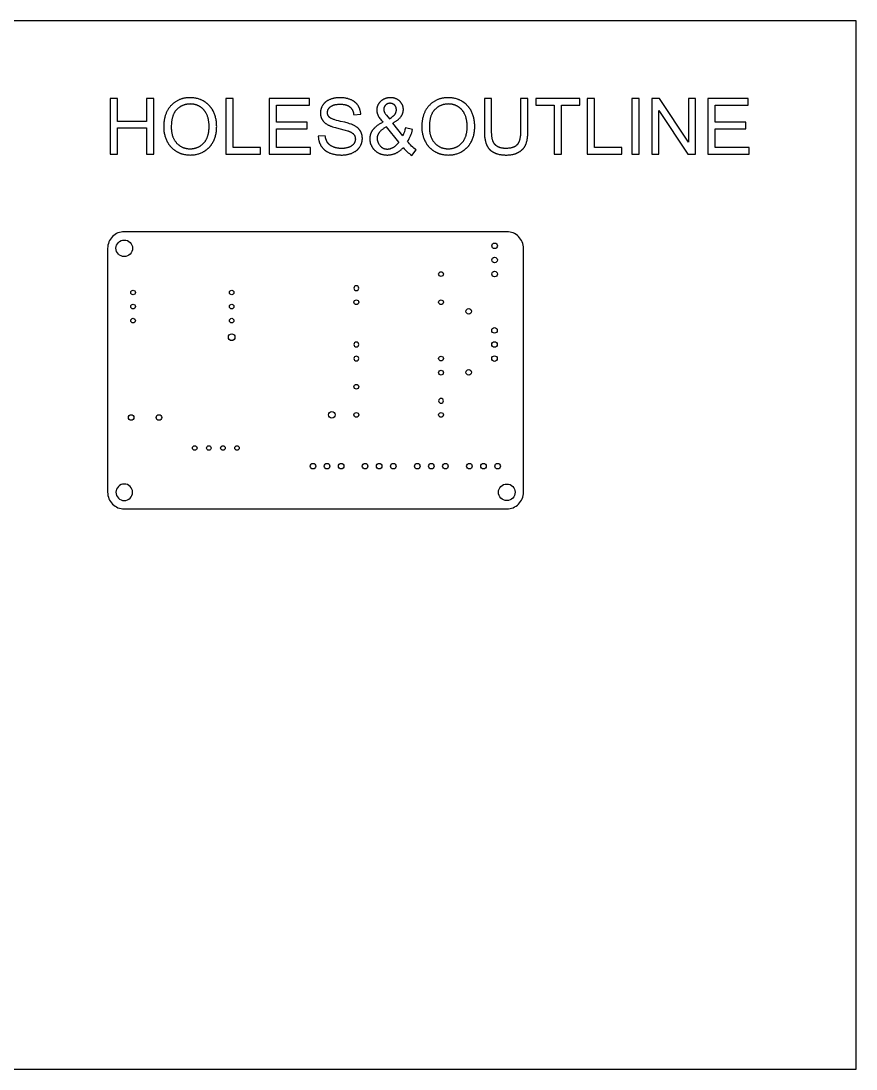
# Model space of a CAD drawing. Extents: x -88 to 248, y 207 to 396.
# Drawn here: x 97.4 to 248, y 207 to 396 of the extents above; entities that cross this region are included whole.
import ezdxf

# ---------------------------------------------------------------- set-up
doc = ezdxf.new("R2010")
doc.units = 0
doc.layers.add('DEFAULT', color=7, linetype='CONTINUOUS')
doc.layers.add('PCB$HOLES', color=12, linetype='CONTINUOUS')

msp = doc.modelspace()

# ---------------------------------------------------------------- linework, layer by layer
at = {"layer": 'DEFAULT'}
for points in [[(-88, 207), (248, 207), (248, 396), (-88, 396)], [(113.47, 371.99), (114.79, 371.99), (114.79, 376.7), (119.99, 376.7), (119.99, 371.99), (121.31, 371.99), (121.31, 381.99), (119.99, 381.99), (119.99, 377.88), (114.79, 377.88), (114.79, 381.99), (113.47, 381.99)], [(123.11, 376.86), (123.11, 376.7), (123.12, 376.53), (123.13, 376.37), (123.14, 376.21), (123.16, 376.05), (123.19, 375.89), (123.22, 375.74), (123.25, 375.58), (123.29, 375.42), (123.33, 375.27), (123.38, 375.12), (123.43, 374.96), (123.49, 374.81), (123.55, 374.66), (123.61, 374.51), (123.68, 374.37), (123.76, 374.22), (123.83, 374.08), (123.87, 374.01), (123.92, 373.94), (123.96, 373.87), (124, 373.81), (124.05, 373.74), (124.09, 373.68), (124.14, 373.61), (124.19, 373.55), (124.24, 373.49), (124.29, 373.43), (124.34, 373.37), (124.39, 373.31), (124.44, 373.25), (124.5, 373.2), (124.55, 373.14), (124.61, 373.09), (124.67, 373.03), (124.72, 372.98), (124.78, 372.93), (124.84, 372.88), (124.91, 372.83), (124.97, 372.78), (125.03, 372.73), (125.1, 372.68), (125.23, 372.59), (125.37, 372.5), (125.44, 372.46), (125.51, 372.42), (125.58, 372.38), (125.65, 372.34), (125.72, 372.31), (125.79, 372.27), (125.87, 372.24), (125.94, 372.21), (126.01, 372.17), (126.09, 372.14), (126.16, 372.12), (126.24, 372.09), (126.32, 372.06), (126.4, 372.04), (126.47, 372.02), (126.55, 371.99), (126.63, 371.97), (126.71, 371.95), (126.87, 371.92), (127.03, 371.89), (127.2, 371.87), (127.37, 371.85), (127.54, 371.83), (127.71, 371.83), (127.89, 371.82), (128.05, 371.83), (128.21, 371.83), (128.37, 371.84), (128.53, 371.86), (128.68, 371.88), (128.84, 371.91), (128.99, 371.94), (129.15, 371.98), (129.3, 372.02), (129.45, 372.06), (129.59, 372.11), (129.74, 372.17), (129.89, 372.23), (130.03, 372.3), (130.17, 372.36), (130.31, 372.44), (130.38, 372.48), (130.45, 372.52), (130.52, 372.56), (130.59, 372.6), (130.65, 372.65), (130.72, 372.69), (130.78, 372.74), (130.84, 372.78), (130.91, 372.83), (130.97, 372.88), (131.03, 372.93), (131.09, 372.98), (131.14, 373.04), (131.2, 373.09), (131.26, 373.15), (131.31, 373.2), (131.37, 373.26), (131.42, 373.32), (131.47, 373.38), (131.52, 373.44), (131.57, 373.5), (131.62, 373.56), (131.67, 373.63), (131.71, 373.69), (131.76, 373.76), (131.8, 373.83), (131.85, 373.9), (131.89, 373.97), (131.97, 374.11), (132.05, 374.26), (132.13, 374.41), (132.2, 374.56), (132.26, 374.72), (132.32, 374.88), (132.38, 375.04), (132.43, 375.2), (132.47, 375.37), (132.51, 375.54), (132.55, 375.71), (132.58, 375.88), (132.61, 376.06), (132.63, 376.24), (132.64, 376.42), (132.66, 376.6), (132.66, 376.79), (132.67, 376.98), (132.66, 377.16), (132.66, 377.35), (132.65, 377.53), (132.63, 377.71), (132.61, 377.88), (132.58, 378.06), (132.55, 378.23), (132.52, 378.4), (132.48, 378.56), (132.44, 378.73), (132.39, 378.89), (132.34, 379.05), (132.28, 379.2), (132.22, 379.36), (132.15, 379.51), (132.08, 379.66), (132.01, 379.8), (131.93, 379.95), (131.89, 380.02), (131.85, 380.08), (131.8, 380.15), (131.76, 380.22), (131.71, 380.28), (131.67, 380.35), (131.62, 380.41), (131.57, 380.47), (131.52, 380.53), (131.47, 380.59), (131.42, 380.65), (131.37, 380.71), (131.31, 380.77), (131.26, 380.82), (131.2, 380.88), (131.15, 380.93), (131.09, 380.99), (131.03, 381.04), (130.97, 381.09), (130.91, 381.14), (130.85, 381.19), (130.79, 381.24), (130.72, 381.28), (130.66, 381.33), (130.59, 381.37), (130.53, 381.42), (130.46, 381.46), (130.39, 381.5), (130.25, 381.58), (130.11, 381.66), (129.96, 381.73), (129.89, 381.76), (129.82, 381.79), (129.74, 381.82), (129.67, 381.85), (129.52, 381.91), (129.36, 381.95), (129.21, 382), (129.05, 382.04), (128.89, 382.07), (128.73, 382.1), (128.57, 382.12), (128.4, 382.14), (128.24, 382.15), (128.07, 382.16), (127.89, 382.16), (127.76, 382.16), (127.63, 382.16), (127.5, 382.15), (127.38, 382.14), (127.25, 382.13), (127.13, 382.11), (127.01, 382.1), (126.89, 382.08), (126.77, 382.05), (126.65, 382.03), (126.53, 382), (126.42, 381.97), (126.31, 381.93), (126.19, 381.89), (126.08, 381.85), (125.98, 381.81), (125.87, 381.77), (125.76, 381.72), (125.66, 381.67), (125.56, 381.61), (125.46, 381.56), (125.36, 381.5), (125.26, 381.44), (125.16, 381.37), (125.07, 381.3), (124.97, 381.23), (124.88, 381.16), (124.79, 381.09), (124.7, 381.01), (124.62, 380.93), (124.53, 380.84), (124.45, 380.76), (124.36, 380.67), (124.28, 380.58), (124.21, 380.48), (124.13, 380.39), (124.06, 380.29), (123.99, 380.19), (123.92, 380.09), (123.86, 379.98), (123.8, 379.88), (123.74, 379.77), (123.68, 379.66), (123.63, 379.55), (123.58, 379.43), (123.53, 379.32), (123.49, 379.2), (123.44, 379.08), (123.4, 378.96), (123.36, 378.83), (123.33, 378.7), (123.3, 378.57), (123.27, 378.44), (123.24, 378.31), (123.21, 378.17), (123.19, 378.04), (123.17, 377.9), (123.16, 377.76), (123.14, 377.61), (123.13, 377.47), (123.12, 377.32), (123.11, 377.17)], [(134.32, 371.99), (140.56, 371.99), (140.56, 373.17), (135.64, 373.17), (135.64, 381.99), (134.32, 381.99)], [(142.16, 371.99), (149.62, 371.99), (149.62, 373.17), (143.48, 373.17), (143.48, 376.57), (149.01, 376.57), (149.01, 377.75), (143.48, 377.75), (143.48, 380.81), (149.39, 380.81), (149.39, 381.99), (142.16, 381.99)], [(151, 375.2), (151, 375.08), (151.01, 374.96), (151.02, 374.84), (151.04, 374.72), (151.06, 374.6), (151.09, 374.48), (151.1, 374.42), (151.11, 374.37), (151.13, 374.31), (151.15, 374.25), (151.16, 374.2), (151.18, 374.14), (151.2, 374.09), (151.22, 374.03), (151.24, 373.98), (151.27, 373.92), (151.29, 373.87), (151.31, 373.82), (151.34, 373.76), (151.37, 373.71), (151.39, 373.66), (151.42, 373.61), (151.45, 373.56), (151.48, 373.51), (151.54, 373.41), (151.58, 373.36), (151.61, 373.31), (151.65, 373.26), (151.68, 373.22), (151.72, 373.17), (151.75, 373.12), (151.79, 373.08), (151.83, 373.04), (151.87, 372.99), (151.91, 372.95), (151.95, 372.91), (151.99, 372.87), (152.03, 372.83), (152.08, 372.79), (152.12, 372.75), (152.16, 372.71), (152.21, 372.68), (152.26, 372.64), (152.3, 372.61), (152.35, 372.57), (152.4, 372.54), (152.45, 372.5), (152.5, 372.47), (152.55, 372.44), (152.6, 372.41), (152.65, 372.38), (152.76, 372.32), (152.87, 372.27), (152.98, 372.22), (153.1, 372.17), (153.22, 372.13), (153.34, 372.08), (153.47, 372.05), (153.6, 372.01), (153.73, 371.98), (153.87, 371.95), (154.01, 371.92), (154.15, 371.9), (154.3, 371.88), (154.45, 371.86), (154.61, 371.85), (154.76, 371.84), (154.92, 371.83), (155.09, 371.82), (155.26, 371.82), (155.39, 371.82), (155.52, 371.83), (155.65, 371.84), (155.78, 371.85), (155.9, 371.86), (156.03, 371.88), (156.15, 371.9), (156.27, 371.92), (156.39, 371.95), (156.51, 371.98), (156.63, 372.01), (156.74, 372.04), (156.85, 372.08), (156.96, 372.12), (157.07, 372.17), (157.18, 372.21), (157.29, 372.26), (157.39, 372.32), (157.49, 372.37), (157.58, 372.43), (157.68, 372.49), (157.77, 372.55), (157.81, 372.58), (157.85, 372.62), (157.9, 372.65), (157.94, 372.69), (157.98, 372.72), (158.02, 372.75), (158.06, 372.79), (158.1, 372.83), (158.13, 372.86), (158.17, 372.9), (158.21, 372.94), (158.24, 372.98), (158.28, 373.02), (158.31, 373.06), (158.34, 373.1), (158.37, 373.14), (158.41, 373.18), (158.44, 373.23), (158.47, 373.27), (158.49, 373.31), (158.55, 373.4), (158.6, 373.49), (158.65, 373.58), (158.69, 373.67), (158.71, 373.72), (158.74, 373.76), (158.75, 373.81), (158.77, 373.85), (158.79, 373.9), (158.81, 373.95), (158.82, 373.99), (158.84, 374.04), (158.85, 374.09), (158.86, 374.14), (158.88, 374.18), (158.89, 374.23), (158.9, 374.28), (158.91, 374.33), (158.91, 374.37), (158.92, 374.42), (158.93, 374.47), (158.93, 374.52), (158.94, 374.57), (158.94, 374.62), (158.95, 374.67), (158.95, 374.72), (158.95, 374.77), (158.95, 374.82), (158.95, 374.92), (158.94, 375.01), (158.94, 375.11), (158.93, 375.16), (158.92, 375.21), (158.92, 375.25), (158.91, 375.3), (158.9, 375.35), (158.89, 375.39), (158.88, 375.44), (158.87, 375.48), (158.86, 375.53), (158.85, 375.57), (158.83, 375.62), (158.82, 375.66), (158.8, 375.7), (158.79, 375.75), (158.77, 375.79), (158.75, 375.83), (158.74, 375.87), (158.72, 375.92), (158.7, 375.96), (158.68, 376), (158.65, 376.04), (158.63, 376.08), (158.61, 376.12), (158.59, 376.16), (158.56, 376.2), (158.54, 376.24), (158.51, 376.27), (158.48, 376.31), (158.45, 376.35), (158.42, 376.39), (158.39, 376.42), (158.36, 376.46), (158.33, 376.5), (158.3, 376.53), (158.27, 376.57), (158.23, 376.6), (158.2, 376.64), (158.16, 376.67), (158.12, 376.7), (158.08, 376.74), (158.04, 376.77), (158.01, 376.8), (157.92, 376.86), (157.84, 376.92), (157.75, 376.98), (157.65, 377.04), (157.56, 377.1), (157.46, 377.15), (157.35, 377.2), (157.25, 377.26), (157.17, 377.29), (157.08, 377.33), (156.99, 377.36), (156.88, 377.4), (156.65, 377.47), (156.39, 377.55), (155.78, 377.72), (155.03, 377.89), (154.65, 377.98), (154.31, 378.07), (154, 378.16), (153.86, 378.21), (153.73, 378.25), (153.61, 378.3), (153.5, 378.34), (153.4, 378.39), (153.35, 378.41), (153.31, 378.43), (153.27, 378.45), (153.23, 378.47), (153.19, 378.5), (153.16, 378.52), (153.12, 378.54), (153.11, 378.55), (153.09, 378.56), (153.08, 378.57), (153.07, 378.58), (153.05, 378.59), (153.04, 378.61), (153.02, 378.63), (152.99, 378.65), (152.97, 378.67), (152.95, 378.7), (152.93, 378.72), (152.91, 378.74), (152.89, 378.77), (152.87, 378.79), (152.85, 378.82), (152.84, 378.84), (152.82, 378.87), (152.8, 378.89), (152.79, 378.92), (152.78, 378.95), (152.76, 378.97), (152.75, 379), (152.74, 379.03), (152.73, 379.06), (152.72, 379.09), (152.71, 379.11), (152.7, 379.14), (152.69, 379.17), (152.68, 379.2), (152.68, 379.23), (152.67, 379.27), (152.67, 379.3), (152.66, 379.33), (152.66, 379.36), (152.66, 379.39), (152.65, 379.42), (152.65, 379.46), (152.65, 379.49), (152.65, 379.53), (152.65, 379.57), (152.66, 379.61), (152.66, 379.64), (152.67, 379.68), (152.67, 379.72), (152.68, 379.75), (152.69, 379.79), (152.7, 379.83), (152.71, 379.86), (152.72, 379.9), (152.73, 379.93), (152.74, 379.97), (152.76, 380), (152.77, 380.03), (152.79, 380.07), (152.81, 380.1), (152.83, 380.13), (152.85, 380.16), (152.87, 380.2), (152.89, 380.23), (152.91, 380.26), (152.94, 380.29), (152.96, 380.32), (152.99, 380.35), (153.01, 380.38), (153.04, 380.41), (153.07, 380.44), (153.1, 380.47), (153.13, 380.5), (153.17, 380.52), (153.2, 380.55), (153.24, 380.58), (153.27, 380.6), (153.31, 380.63), (153.35, 380.65), (153.39, 380.68), (153.43, 380.7), (153.47, 380.72), (153.52, 380.74), (153.56, 380.76), (153.61, 380.78), (153.66, 380.8), (153.7, 380.82), (153.75, 380.84), (153.81, 380.85), (153.86, 380.87), (153.91, 380.88), (153.97, 380.89), (154.02, 380.91), (154.08, 380.92), (154.14, 380.93), (154.26, 380.95), (154.39, 380.96), (154.52, 380.98), (154.66, 380.98), (154.8, 380.99), (154.95, 380.99), (155.09, 380.99), (155.23, 380.98), (155.36, 380.97), (155.49, 380.96), (155.61, 380.94), (155.68, 380.93), (155.73, 380.92), (155.79, 380.91), (155.85, 380.9), (155.91, 380.88), (155.96, 380.87), (156.01, 380.85), (156.07, 380.84), (156.12, 380.82), (156.17, 380.8), (156.22, 380.78), (156.27, 380.76), (156.32, 380.74), (156.36, 380.72), (156.41, 380.7), (156.45, 380.67), (156.49, 380.65), (156.54, 380.62), (156.58, 380.59), (156.62, 380.57), (156.65, 380.54), (156.69, 380.51), (156.73, 380.48), (156.76, 380.44), (156.8, 380.41), (156.83, 380.38), (156.86, 380.34), (156.9, 380.31), (156.93, 380.27), (156.96, 380.24), (156.98, 380.2), (157.01, 380.16), (157.04, 380.12), (157.06, 380.08), (157.09, 380.04), (157.11, 379.99), (157.14, 379.95), (157.16, 379.91), (157.18, 379.86), (157.2, 379.82), (157.22, 379.77), (157.24, 379.72), (157.26, 379.67), (157.27, 379.62), (157.29, 379.57), (157.3, 379.52), (157.32, 379.47), (157.33, 379.41), (157.34, 379.36), (157.35, 379.31), (157.36, 379.25), (157.37, 379.19), (157.38, 379.13), (157.38, 379.08), (158.65, 379.17), (158.65, 379.28), (158.64, 379.39), (158.62, 379.49), (158.61, 379.6), (158.59, 379.7), (158.57, 379.8), (158.54, 379.91), (158.51, 380), (158.48, 380.1), (158.46, 380.15), (158.44, 380.2), (158.42, 380.25), (158.4, 380.29), (158.38, 380.34), (158.36, 380.39), (158.34, 380.43), (158.32, 380.48), (158.27, 380.57), (158.22, 380.66), (158.16, 380.75), (158.13, 380.79), (158.1, 380.83), (158.07, 380.87), (158.04, 380.91), (158.01, 380.95), (157.98, 380.99), (157.94, 381.03), (157.91, 381.07), (157.87, 381.11), (157.84, 381.15), (157.8, 381.18), (157.76, 381.22), (157.72, 381.25), (157.69, 381.29), (157.65, 381.32), (157.61, 381.36), (157.56, 381.39), (157.52, 381.42), (157.48, 381.45), (157.44, 381.48), (157.39, 381.51), (157.35, 381.54), (157.3, 381.57), (157.25, 381.6), (157.16, 381.65), (157.06, 381.7), (156.96, 381.75), (156.85, 381.8), (156.75, 381.84), (156.64, 381.88), (156.53, 381.92), (156.41, 381.96), (156.3, 381.99), (156.18, 382.02), (156.06, 382.04), (155.94, 382.07), (155.82, 382.09), (155.69, 382.11), (155.56, 382.12), (155.43, 382.13), (155.3, 382.14), (155.17, 382.15), (155.03, 382.16), (154.9, 382.16), (154.77, 382.16), (154.65, 382.15), (154.52, 382.14), (154.4, 382.14), (154.28, 382.12), (154.16, 382.11), (154.05, 382.09), (153.93, 382.07), (153.82, 382.05), (153.71, 382.02), (153.59, 382), (153.49, 381.97), (153.38, 381.93), (153.27, 381.9), (153.17, 381.86), (153.06, 381.82), (152.96, 381.77), (152.86, 381.73), (152.77, 381.68), (152.67, 381.63), (152.63, 381.6), (152.58, 381.57), (152.54, 381.54), (152.5, 381.52), (152.46, 381.49), (152.42, 381.46), (152.37, 381.43), (152.34, 381.4), (152.3, 381.36), (152.26, 381.33), (152.22, 381.3), (152.18, 381.27), (152.15, 381.23), (152.11, 381.2), (152.08, 381.16), (152.05, 381.13), (152.01, 381.09), (151.98, 381.05), (151.95, 381.02), (151.92, 380.98), (151.89, 380.94), (151.86, 380.9), (151.83, 380.86), (151.81, 380.82), (151.76, 380.73), (151.71, 380.65), (151.66, 380.57), (151.64, 380.52), (151.62, 380.48), (151.6, 380.44), (151.58, 380.4), (151.56, 380.35), (151.55, 380.31), (151.53, 380.27), (151.51, 380.22), (151.5, 380.18), (151.49, 380.13), (151.47, 380.09), (151.46, 380.05), (151.45, 380), (151.44, 379.96), (151.43, 379.91), (151.42, 379.87), (151.41, 379.82), (151.4, 379.78), (151.4, 379.73), (151.39, 379.68), (151.39, 379.64), (151.38, 379.59), (151.38, 379.54), (151.38, 379.5), (151.38, 379.45), (151.38, 379.4), (151.38, 379.32), (151.38, 379.23), (151.39, 379.15), (151.4, 379.07), (151.41, 378.99), (151.42, 378.95), (151.43, 378.91), (151.44, 378.87), (151.44, 378.83), (151.45, 378.79), (151.47, 378.75), (151.48, 378.71), (151.49, 378.67), (151.5, 378.63), (151.51, 378.59), (151.53, 378.56), (151.54, 378.52), (151.56, 378.48), (151.58, 378.44), (151.59, 378.41), (151.61, 378.37), (151.63, 378.34), (151.65, 378.3), (151.67, 378.26), (151.69, 378.23), (151.71, 378.19), (151.73, 378.16), (151.75, 378.12), (151.77, 378.09), (151.8, 378.06), (151.82, 378.02), (151.85, 377.99), (151.87, 377.96), (151.9, 377.92), (151.93, 377.89), (151.96, 377.86), (151.98, 377.83), (152.01, 377.8), (152.04, 377.77), (152.11, 377.71), (152.17, 377.65), (152.24, 377.59), (152.31, 377.53), (152.38, 377.48), (152.46, 377.43), (152.54, 377.38), (152.62, 377.32), (152.71, 377.28), (152.8, 377.23), (152.87, 377.19), (152.95, 377.15), (153.03, 377.12), (153.12, 377.08), (153.22, 377.04), (153.33, 377), (153.55, 376.93), (153.81, 376.85), (154.09, 376.77), (154.72, 376.6), (155.86, 376.32), (156.24, 376.21), (156.39, 376.16), (156.45, 376.14), (156.5, 376.12), (156.58, 376.09), (156.65, 376.06), (156.73, 376.02), (156.8, 375.99), (156.86, 375.96), (156.92, 375.92), (156.98, 375.89), (157.04, 375.85), (157.1, 375.81), (157.12, 375.79), (157.15, 375.78), (157.17, 375.76), (157.2, 375.74), (157.22, 375.72), (157.25, 375.7), (157.27, 375.68), (157.29, 375.66), (157.31, 375.63), (157.33, 375.61), (157.35, 375.59), (157.37, 375.57), (157.39, 375.55), (157.4, 375.53), (157.42, 375.51), (157.44, 375.48), (157.45, 375.46), (157.47, 375.44), (157.48, 375.41), (157.5, 375.39), (157.51, 375.37), (157.52, 375.34), (157.54, 375.32), (157.55, 375.3), (157.56, 375.27), (157.57, 375.25), (157.58, 375.22), (157.59, 375.2), (157.6, 375.17), (157.61, 375.15), (157.62, 375.12), (157.62, 375.09), (157.63, 375.07), (157.64, 375.04), (157.64, 375.02), (157.65, 374.99), (157.65, 374.96), (157.66, 374.93), (157.66, 374.91), (157.67, 374.88), (157.67, 374.85), (157.67, 374.82), (157.67, 374.79), (157.68, 374.76), (157.68, 374.74), (157.68, 374.71), (157.68, 374.68), (157.68, 374.65), (157.67, 374.62), (157.67, 374.59), (157.67, 374.56), (157.67, 374.53), (157.66, 374.51), (157.66, 374.48), (157.65, 374.45), (157.65, 374.42), (157.64, 374.4), (157.64, 374.37), (157.63, 374.34), (157.62, 374.31), (157.61, 374.29), (157.61, 374.26), (157.6, 374.23), (157.59, 374.21), (157.58, 374.18), (157.57, 374.15), (157.55, 374.13), (157.54, 374.1), (157.53, 374.08), (157.52, 374.05), (157.5, 374.03), (157.49, 374), (157.47, 373.97), (157.46, 373.95), (157.44, 373.92), (157.43, 373.9), (157.41, 373.88), (157.39, 373.85), (157.38, 373.83), (157.36, 373.8), (157.34, 373.78), (157.32, 373.76), (157.3, 373.73), (157.28, 373.71), (157.26, 373.69), (157.23, 373.67), (157.21, 373.64), (157.19, 373.62), (157.16, 373.6), (157.14, 373.58), (157.11, 373.56), (157.09, 373.54), (157.06, 373.52), (157.04, 373.5), (157.01, 373.48), (156.98, 373.46), (156.92, 373.43), (156.86, 373.39), (156.8, 373.36), (156.74, 373.32), (156.67, 373.29), (156.6, 373.26), (156.53, 373.23), (156.46, 373.21), (156.38, 373.18), (156.31, 373.16), (156.23, 373.14), (156.15, 373.12), (156.07, 373.1), (155.99, 373.08), (155.91, 373.07), (155.82, 373.05), (155.74, 373.04), (155.65, 373.03), (155.56, 373.02), (155.47, 373.02), (155.38, 373.01), (155.29, 373.01), (155.19, 373.01), (155.09, 373.01), (154.98, 373.01), (154.88, 373.02), (154.78, 373.03), (154.68, 373.04), (154.58, 373.05), (154.48, 373.07), (154.39, 373.08), (154.29, 373.1), (154.2, 373.12), (154.1, 373.15), (154.01, 373.18), (153.92, 373.2), (153.83, 373.24), (153.75, 373.27), (153.66, 373.31), (153.58, 373.34), (153.5, 373.38), (153.42, 373.42), (153.34, 373.47), (153.27, 373.51), (153.2, 373.55), (153.13, 373.6), (153.1, 373.62), (153.07, 373.65), (153.04, 373.67), (153.01, 373.7), (152.98, 373.72), (152.95, 373.75), (152.92, 373.77), (152.89, 373.8), (152.87, 373.83), (152.84, 373.85), (152.81, 373.88), (152.79, 373.91), (152.77, 373.94), (152.74, 373.97), (152.72, 373.99), (152.7, 374.02), (152.68, 374.05), (152.66, 374.08), (152.64, 374.11), (152.62, 374.14), (152.6, 374.17), (152.58, 374.21), (152.56, 374.24), (152.54, 374.27), (152.51, 374.34), (152.48, 374.41), (152.45, 374.48), (152.42, 374.55), (152.39, 374.63), (152.37, 374.71), (152.34, 374.79), (152.32, 374.87), (152.3, 374.95), (152.28, 375.04), (152.27, 375.13), (152.26, 375.22), (152.24, 375.31)], [(169.67, 376.86), (169.67, 376.7), (169.68, 376.53), (169.69, 376.37), (169.7, 376.21), (169.72, 376.05), (169.75, 375.89), (169.78, 375.74), (169.81, 375.58), (169.85, 375.42), (169.89, 375.27), (169.94, 375.12), (169.99, 374.96), (170.04, 374.81), (170.11, 374.66), (170.17, 374.51), (170.24, 374.37), (170.31, 374.22), (170.39, 374.08), (170.43, 374.01), (170.47, 373.94), (170.52, 373.87), (170.56, 373.81), (170.6, 373.74), (170.65, 373.68), (170.7, 373.61), (170.74, 373.55), (170.79, 373.49), (170.84, 373.43), (170.89, 373.37), (170.95, 373.31), (171, 373.25), (171.05, 373.2), (171.11, 373.14), (171.17, 373.09), (171.22, 373.03), (171.28, 372.98), (171.34, 372.93), (171.4, 372.88), (171.46, 372.83), (171.53, 372.78), (171.59, 372.73), (171.65, 372.68), (171.79, 372.59), (171.92, 372.5), (171.99, 372.46), (172.06, 372.42), (172.13, 372.38), (172.21, 372.34), (172.28, 372.31), (172.35, 372.27), (172.42, 372.24), (172.5, 372.21), (172.57, 372.17), (172.65, 372.14), (172.72, 372.12), (172.8, 372.09), (172.88, 372.06), (172.95, 372.04), (173.03, 372.02), (173.11, 371.99), (173.19, 371.97), (173.27, 371.95), (173.43, 371.92), (173.59, 371.89), (173.76, 371.87), (173.93, 371.85), (174.1, 371.83), (174.27, 371.83), (174.45, 371.82), (174.61, 371.83), (174.77, 371.83), (174.93, 371.84), (175.09, 371.86), (175.24, 371.88), (175.4, 371.91), (175.55, 371.94), (175.7, 371.98), (175.85, 372.02), (176, 372.06), (176.15, 372.11), (176.3, 372.17), (176.44, 372.23), (176.59, 372.3), (176.73, 372.36), (176.87, 372.44), (176.94, 372.48), (177.01, 372.52), (177.08, 372.56), (177.15, 372.6), (177.21, 372.65), (177.28, 372.69), (177.34, 372.74), (177.4, 372.78), (177.46, 372.83), (177.52, 372.88), (177.58, 372.93), (177.64, 372.98), (177.7, 373.04), (177.76, 373.09), (177.81, 373.15), (177.87, 373.2), (177.92, 373.26), (177.98, 373.32), (178.03, 373.38), (178.08, 373.44), (178.13, 373.5), (178.18, 373.56), (178.22, 373.63), (178.27, 373.69), (178.32, 373.76), (178.36, 373.83), (178.41, 373.9), (178.45, 373.97), (178.53, 374.11), (178.61, 374.26), (178.68, 374.41), (178.75, 374.56), (178.82, 374.72), (178.88, 374.88), (178.93, 375.04), (178.98, 375.2), (179.03, 375.37), (179.07, 375.54), (179.11, 375.71), (179.14, 375.88), (179.16, 376.06), (179.19, 376.24), (179.2, 376.42), (179.21, 376.6), (179.22, 376.79), (179.22, 376.98), (179.22, 377.16), (179.21, 377.35), (179.2, 377.53), (179.19, 377.71), (179.17, 377.88), (179.14, 378.06), (179.11, 378.23), (179.08, 378.4), (179.04, 378.56), (179, 378.73), (178.95, 378.89), (178.9, 379.05), (178.84, 379.2), (178.78, 379.36), (178.71, 379.51), (178.64, 379.66), (178.57, 379.8), (178.49, 379.95), (178.45, 380.02), (178.4, 380.08), (178.36, 380.15), (178.32, 380.22), (178.27, 380.28), (178.22, 380.35), (178.18, 380.41), (178.13, 380.47), (178.08, 380.53), (178.03, 380.59), (177.98, 380.65), (177.93, 380.71), (177.87, 380.77), (177.82, 380.82), (177.76, 380.88), (177.71, 380.93), (177.65, 380.99), (177.59, 381.04), (177.53, 381.09), (177.47, 381.14), (177.41, 381.19), (177.34, 381.24), (177.28, 381.28), (177.22, 381.33), (177.15, 381.37), (177.08, 381.42), (177.02, 381.46), (176.95, 381.5), (176.81, 381.58), (176.66, 381.66), (176.52, 381.73), (176.45, 381.76), (176.37, 381.79), (176.3, 381.82), (176.23, 381.85), (176.08, 381.91), (175.92, 381.95), (175.77, 382), (175.61, 382.04), (175.45, 382.07), (175.29, 382.1), (175.13, 382.12), (174.96, 382.14), (174.79, 382.15), (174.62, 382.16), (174.45, 382.16), (174.32, 382.16), (174.19, 382.16), (174.06, 382.15), (173.94, 382.14), (173.81, 382.13), (173.69, 382.11), (173.56, 382.1), (173.44, 382.08), (173.32, 382.05), (173.21, 382.03), (173.09, 382), (172.98, 381.97), (172.86, 381.93), (172.75, 381.89), (172.64, 381.85), (172.53, 381.81), (172.43, 381.77), (172.32, 381.72), (172.22, 381.67), (172.11, 381.61), (172.01, 381.56), (171.91, 381.5), (171.82, 381.44), (171.72, 381.37), (171.62, 381.3), (171.53, 381.23), (171.44, 381.16), (171.35, 381.09), (171.26, 381.01), (171.17, 380.93), (171.09, 380.84), (171, 380.76), (170.92, 380.67), (170.84, 380.58), (170.76, 380.48), (170.69, 380.39), (170.62, 380.29), (170.55, 380.19), (170.48, 380.09), (170.42, 379.98), (170.36, 379.88), (170.3, 379.77), (170.24, 379.66), (170.19, 379.55), (170.14, 379.43), (170.09, 379.32), (170.04, 379.2), (170, 379.08), (169.96, 378.96), (169.92, 378.83), (169.89, 378.7), (169.85, 378.57), (169.82, 378.44), (169.8, 378.31), (169.77, 378.17), (169.75, 378.04), (169.73, 377.9), (169.71, 377.76), (169.7, 377.61), (169.69, 377.47), (169.68, 377.32), (169.67, 377.17)], [(188.81, 376.21), (188.81, 381.99), (187.49, 381.99), (187.49, 376.22), (187.48, 375.99), (187.48, 375.77), (187.46, 375.56), (187.45, 375.36), (187.42, 375.16), (187.4, 374.98), (187.38, 374.89), (187.37, 374.81), (187.35, 374.72), (187.33, 374.64), (187.31, 374.56), (187.29, 374.49), (187.27, 374.42), (187.24, 374.34), (187.22, 374.28), (187.19, 374.21), (187.16, 374.15), (187.14, 374.08), (187.11, 374.02), (187.08, 373.97), (187.06, 373.94), (187.04, 373.91), (187.03, 373.89), (187.01, 373.86), (186.99, 373.84), (186.98, 373.81), (186.96, 373.79), (186.94, 373.76), (186.92, 373.74), (186.9, 373.72), (186.88, 373.7), (186.87, 373.68), (186.85, 373.66), (186.83, 373.64), (186.81, 373.62), (186.78, 373.6), (186.76, 373.58), (186.74, 373.56), (186.72, 373.54), (186.7, 373.52), (186.65, 373.49), (186.6, 373.45), (186.55, 373.42), (186.5, 373.39), (186.45, 373.36), (186.4, 373.33), (186.34, 373.3), (186.28, 373.27), (186.22, 373.25), (186.16, 373.22), (186.1, 373.2), (186.04, 373.18), (185.97, 373.16), (185.9, 373.14), (185.83, 373.12), (185.76, 373.11), (185.69, 373.09), (185.62, 373.08), (185.54, 373.07), (185.46, 373.06), (185.38, 373.05), (185.3, 373.04), (185.14, 373.03), (184.97, 373.02), (184.79, 373.02), (184.68, 373.02), (184.58, 373.02), (184.48, 373.03), (184.38, 373.04), (184.28, 373.05), (184.18, 373.06), (184.09, 373.08), (184, 373.1), (183.91, 373.12), (183.82, 373.15), (183.74, 373.17), (183.7, 373.19), (183.66, 373.2), (183.61, 373.22), (183.57, 373.24), (183.53, 373.25), (183.5, 373.27), (183.46, 373.29), (183.42, 373.31), (183.38, 373.33), (183.34, 373.35), (183.31, 373.37), (183.27, 373.39), (183.24, 373.41), (183.2, 373.44), (183.17, 373.46), (183.14, 373.48), (183.1, 373.51), (183.07, 373.53), (183.04, 373.56), (183.01, 373.59), (182.98, 373.61), (182.95, 373.64), (182.92, 373.67), (182.89, 373.7), (182.87, 373.72), (182.84, 373.75), (182.82, 373.78), (182.79, 373.81), (182.77, 373.85), (182.74, 373.88), (182.72, 373.91), (182.7, 373.94), (182.68, 373.98), (182.66, 374.01), (182.64, 374.04), (182.62, 374.08), (182.6, 374.11), (182.58, 374.15), (182.56, 374.19), (182.54, 374.22), (182.53, 374.26), (182.51, 374.3), (182.5, 374.34), (182.48, 374.38), (182.47, 374.42), (182.46, 374.47), (182.43, 374.56), (182.41, 374.65), (182.38, 374.75), (182.37, 374.86), (182.35, 374.97), (182.33, 375.09), (182.32, 375.21), (182.3, 375.34), (182.29, 375.61), (182.27, 375.9), (182.27, 376.22), (182.27, 381.99), (180.95, 381.99), (180.95, 376.21), (180.95, 375.83), (180.96, 375.64), (180.97, 375.46), (180.99, 375.29), (181, 375.12), (181.02, 374.95), (181.04, 374.79), (181.07, 374.64), (181.1, 374.49), (181.13, 374.35), (181.16, 374.21), (181.2, 374.07), (181.24, 373.95), (181.26, 373.89), (181.28, 373.82), (181.31, 373.77), (181.33, 373.71), (181.35, 373.65), (181.38, 373.59), (181.41, 373.54), (181.43, 373.49), (181.46, 373.43), (181.49, 373.38), (181.52, 373.33), (181.55, 373.28), (181.59, 373.23), (181.62, 373.18), (181.65, 373.13), (181.69, 373.08), (181.72, 373.03), (181.76, 372.99), (181.8, 372.94), (181.84, 372.9), (181.88, 372.86), (181.92, 372.81), (181.96, 372.77), (182.01, 372.73), (182.05, 372.69), (182.1, 372.65), (182.14, 372.61), (182.19, 372.58), (182.24, 372.54), (182.29, 372.5), (182.34, 372.47), (182.39, 372.43), (182.44, 372.4), (182.5, 372.37), (182.55, 372.34), (182.6, 372.31), (182.66, 372.28), (182.72, 372.25), (182.78, 372.22), (182.84, 372.19), (182.9, 372.17), (182.96, 372.14), (183.02, 372.12), (183.08, 372.1), (183.15, 372.07), (183.21, 372.05), (183.35, 372.01), (183.48, 371.98), (183.63, 371.94), (183.77, 371.92), (183.92, 371.89), (184.07, 371.87), (184.23, 371.85), (184.39, 371.84), (184.56, 371.83), (184.73, 371.82), (184.9, 371.82), (185.08, 371.82), (185.25, 371.83), (185.42, 371.84), (185.59, 371.86), (185.75, 371.88), (185.91, 371.9), (186.06, 371.93), (186.21, 371.96), (186.28, 371.98), (186.35, 372), (186.42, 372.02), (186.49, 372.04), (186.56, 372.06), (186.63, 372.09), (186.69, 372.11), (186.76, 372.14), (186.82, 372.16), (186.88, 372.19), (186.94, 372.22), (187.01, 372.25), (187.06, 372.28), (187.12, 372.31), (187.18, 372.34), (187.24, 372.38), (187.35, 372.45), (187.4, 372.49), (187.45, 372.52), (187.5, 372.56), (187.55, 372.6), (187.6, 372.64), (187.65, 372.68), (187.69, 372.72), (187.74, 372.76), (187.78, 372.8), (187.83, 372.84), (187.87, 372.88), (187.91, 372.93), (187.95, 372.97), (187.99, 373.02), (188.03, 373.06), (188.06, 373.11), (188.1, 373.15), (188.13, 373.2), (188.17, 373.25), (188.2, 373.3), (188.23, 373.35), (188.26, 373.4), (188.29, 373.45), (188.32, 373.5), (188.35, 373.55), (188.37, 373.6), (188.4, 373.66), (188.42, 373.71), (188.45, 373.76), (188.47, 373.82), (188.51, 373.93), (188.55, 374.05), (188.58, 374.17), (188.62, 374.3), (188.65, 374.43), (188.67, 374.57), (188.7, 374.71), (188.72, 374.86), (188.74, 375.01), (188.76, 375.17), (188.77, 375.33), (188.79, 375.5), (188.8, 375.85)], [(193.55, 371.99), (194.87, 371.99), (194.87, 380.81), (198.18, 380.81), (198.18, 381.99), (190.26, 381.99), (190.26, 380.81), (193.55, 380.81)], [(199.48, 371.99), (205.73, 371.99), (205.73, 373.17), (200.81, 373.17), (200.81, 381.99), (199.48, 381.99)], [(207.53, 371.99), (208.85, 371.99), (208.85, 381.99), (207.53, 381.99)], [(211.17, 371.99), (212.43, 371.99), (212.43, 379.85), (217.68, 371.99), (219.04, 371.99), (219.04, 381.99), (217.77, 381.99), (217.77, 374.14), (212.52, 381.99), (211.17, 381.99)], [(221.29, 371.99), (228.75, 371.99), (228.75, 373.17), (222.61, 373.17), (222.61, 376.57), (228.14, 376.57), (228.14, 377.75), (222.61, 377.75), (222.61, 380.81), (228.51, 380.81), (228.51, 381.99), (221.29, 381.99)], [(124.47, 376.84), (124.48, 376.62), (124.48, 376.51), (124.49, 376.4), (124.5, 376.29), (124.51, 376.19), (124.52, 376.09), (124.53, 375.98), (124.55, 375.88), (124.57, 375.79), (124.59, 375.69), (124.61, 375.59), (124.63, 375.5), (124.66, 375.41), (124.69, 375.31), (124.72, 375.23), (124.75, 375.14), (124.78, 375.05), (124.81, 374.97), (124.85, 374.88), (124.89, 374.8), (124.93, 374.72), (124.97, 374.64), (125.02, 374.56), (125.07, 374.49), (125.11, 374.41), (125.16, 374.34), (125.22, 374.27), (125.27, 374.2), (125.33, 374.13), (125.38, 374.06), (125.44, 373.99), (125.5, 373.93), (125.57, 373.87), (125.63, 373.81), (125.69, 373.75), (125.76, 373.69), (125.83, 373.64), (125.89, 373.59), (125.96, 373.54), (126.03, 373.49), (126.1, 373.45), (126.17, 373.4), (126.24, 373.36), (126.31, 373.32), (126.39, 373.28), (126.46, 373.25), (126.54, 373.21), (126.62, 373.18), (126.69, 373.15), (126.77, 373.13), (126.85, 373.1), (126.93, 373.08), (127.01, 373.06), (127.1, 373.04), (127.18, 373.02), (127.26, 373), (127.35, 372.99), (127.43, 372.98), (127.52, 372.97), (127.61, 372.96), (127.7, 372.96), (127.79, 372.96), (127.88, 372.95), (127.97, 372.96), (128.07, 372.96), (128.16, 372.96), (128.25, 372.97), (128.33, 372.98), (128.42, 372.99), (128.51, 373), (128.59, 373.02), (128.68, 373.04), (128.76, 373.06), (128.84, 373.08), (128.93, 373.1), (129.01, 373.13), (129.09, 373.16), (129.16, 373.18), (129.24, 373.22), (129.32, 373.25), (129.39, 373.29), (129.47, 373.32), (129.54, 373.36), (129.61, 373.41), (129.68, 373.45), (129.75, 373.5), (129.82, 373.54), (129.89, 373.6), (129.96, 373.65), (130.02, 373.7), (130.09, 373.76), (130.15, 373.82), (130.22, 373.88), (130.28, 373.94), (130.34, 374), (130.4, 374.07), (130.45, 374.14), (130.51, 374.21), (130.56, 374.28), (130.62, 374.35), (130.67, 374.43), (130.71, 374.51), (130.76, 374.58), (130.8, 374.66), (130.85, 374.75), (130.89, 374.83), (130.93, 374.92), (130.96, 375), (131, 375.09), (131.03, 375.18), (131.06, 375.27), (131.09, 375.37), (131.12, 375.46), (131.14, 375.56), (131.17, 375.66), (131.19, 375.76), (131.21, 375.86), (131.23, 375.97), (131.24, 376.07), (131.26, 376.18), (131.27, 376.29), (131.28, 376.4), (131.29, 376.51), (131.3, 376.75), (131.3, 376.98), (131.3, 377.13), (131.3, 377.28), (131.29, 377.43), (131.28, 377.57), (131.26, 377.72), (131.24, 377.85), (131.22, 377.99), (131.2, 378.13), (131.17, 378.26), (131.14, 378.39), (131.11, 378.51), (131.07, 378.64), (131.03, 378.76), (130.99, 378.88), (130.94, 379), (130.89, 379.11), (130.84, 379.23), (130.78, 379.33), (130.72, 379.44), (130.69, 379.49), (130.66, 379.54), (130.63, 379.59), (130.6, 379.64), (130.56, 379.69), (130.53, 379.74), (130.49, 379.79), (130.46, 379.83), (130.42, 379.88), (130.38, 379.92), (130.34, 379.96), (130.31, 380.01), (130.27, 380.05), (130.23, 380.09), (130.18, 380.13), (130.14, 380.17), (130.1, 380.21), (130.06, 380.25), (130.01, 380.29), (129.97, 380.32), (129.92, 380.36), (129.88, 380.39), (129.83, 380.43), (129.78, 380.46), (129.73, 380.49), (129.68, 380.52), (129.63, 380.55), (129.58, 380.58), (129.53, 380.61), (129.48, 380.64), (129.43, 380.67), (129.38, 380.69), (129.33, 380.72), (129.27, 380.74), (129.22, 380.77), (129.17, 380.79), (129.11, 380.81), (129.06, 380.83), (129.01, 380.85), (128.95, 380.87), (128.9, 380.88), (128.84, 380.9), (128.79, 380.92), (128.73, 380.93), (128.67, 380.94), (128.62, 380.95), (128.56, 380.97), (128.5, 380.98), (128.38, 380.99), (128.26, 381.01), (128.15, 381.02), (128.02, 381.02), (127.9, 381.03), (127.81, 381.02), (127.73, 381.02), (127.64, 381.02), (127.56, 381.01), (127.47, 381), (127.39, 380.99), (127.31, 380.98), (127.22, 380.96), (127.14, 380.95), (127.06, 380.93), (126.98, 380.91), (126.9, 380.89), (126.82, 380.87), (126.75, 380.84), (126.67, 380.81), (126.59, 380.78), (126.52, 380.75), (126.45, 380.72), (126.37, 380.69), (126.3, 380.65), (126.23, 380.61), (126.16, 380.57), (126.09, 380.53), (126.02, 380.48), (125.95, 380.44), (125.88, 380.39), (125.81, 380.34), (125.74, 380.29), (125.68, 380.23), (125.61, 380.18), (125.55, 380.12), (125.48, 380.06), (125.45, 380.03), (125.42, 380), (125.39, 379.97), (125.36, 379.94), (125.33, 379.9), (125.3, 379.87), (125.28, 379.83), (125.25, 379.8), (125.19, 379.73), (125.14, 379.65), (125.09, 379.58), (125.04, 379.5), (125, 379.42), (124.95, 379.33), (124.91, 379.24), (124.87, 379.16), (124.83, 379.06), (124.79, 378.97), (124.76, 378.87), (124.73, 378.77), (124.69, 378.67), (124.67, 378.57), (124.64, 378.46), (124.61, 378.35), (124.59, 378.24), (124.57, 378.12), (124.55, 378.01), (124.54, 377.89), (124.52, 377.77), (124.51, 377.64), (124.49, 377.38), (124.48, 377.12)], [(163.82, 378.38), (164.01, 378.5), (164.18, 378.61), (164.26, 378.66), (164.34, 378.72), (164.41, 378.77), (164.47, 378.82), (164.54, 378.87), (164.6, 378.92), (164.65, 378.97), (164.67, 379), (164.7, 379.02), (164.72, 379.04), (164.74, 379.07), (164.76, 379.09), (164.78, 379.11), (164.8, 379.14), (164.82, 379.16), (164.84, 379.18), (164.85, 379.21), (164.87, 379.23), (164.88, 379.25), (164.89, 379.27), (164.91, 379.29), (164.92, 379.32), (164.93, 379.34), (164.94, 379.36), (164.95, 379.39), (164.96, 379.41), (164.97, 379.43), (164.98, 379.46), (164.99, 379.48), (165, 379.51), (165.01, 379.53), (165.02, 379.55), (165.03, 379.58), (165.03, 379.6), (165.04, 379.63), (165.05, 379.65), (165.05, 379.68), (165.06, 379.7), (165.06, 379.73), (165.07, 379.75), (165.07, 379.78), (165.07, 379.8), (165.08, 379.83), (165.08, 379.86), (165.08, 379.88), (165.08, 379.91), (165.08, 379.94), (165.09, 379.99), (165.09, 380.02), (165.08, 380.05), (165.08, 380.08), (165.08, 380.11), (165.08, 380.14), (165.07, 380.17), (165.07, 380.2), (165.07, 380.23), (165.06, 380.26), (165.05, 380.29), (165.05, 380.32), (165.04, 380.35), (165.03, 380.37), (165.02, 380.4), (165.01, 380.43), (165, 380.45), (164.99, 380.48), (164.98, 380.5), (164.97, 380.53), (164.96, 380.55), (164.95, 380.58), (164.93, 380.6), (164.92, 380.63), (164.9, 380.65), (164.89, 380.67), (164.87, 380.7), (164.86, 380.72), (164.84, 380.74), (164.82, 380.76), (164.8, 380.78), (164.78, 380.8), (164.76, 380.82), (164.74, 380.84), (164.72, 380.86), (164.7, 380.88), (164.68, 380.9), (164.66, 380.92), (164.64, 380.93), (164.61, 380.95), (164.59, 380.97), (164.57, 380.98), (164.54, 380.99), (164.52, 381.01), (164.5, 381.02), (164.47, 381.03), (164.45, 381.05), (164.42, 381.06), (164.4, 381.07), (164.37, 381.08), (164.35, 381.09), (164.32, 381.09), (164.29, 381.1), (164.27, 381.11), (164.24, 381.12), (164.21, 381.12), (164.19, 381.13), (164.16, 381.13), (164.13, 381.14), (164.1, 381.14), (164.07, 381.14), (164.04, 381.15), (164.01, 381.15), (163.98, 381.15), (163.95, 381.15), (163.92, 381.15), (163.89, 381.15), (163.86, 381.15), (163.83, 381.14), (163.8, 381.14), (163.77, 381.14), (163.74, 381.13), (163.72, 381.13), (163.69, 381.12), (163.66, 381.12), (163.63, 381.11), (163.6, 381.1), (163.58, 381.1), (163.55, 381.09), (163.52, 381.08), (163.5, 381.07), (163.47, 381.06), (163.45, 381.05), (163.42, 381.03), (163.4, 381.02), (163.37, 381.01), (163.35, 381), (163.33, 380.98), (163.3, 380.97), (163.28, 380.95), (163.26, 380.94), (163.23, 380.92), (163.21, 380.9), (163.19, 380.88), (163.17, 380.87), (163.15, 380.85), (163.13, 380.83), (163.11, 380.81), (163.09, 380.79), (163.07, 380.77), (163.05, 380.75), (163.03, 380.72), (163.01, 380.7), (163, 380.68), (162.98, 380.66), (162.97, 380.64), (162.95, 380.61), (162.94, 380.59), (162.92, 380.57), (162.91, 380.54), (162.9, 380.52), (162.89, 380.5), (162.88, 380.47), (162.87, 380.45), (162.86, 380.42), (162.85, 380.4), (162.84, 380.37), (162.83, 380.35), (162.83, 380.32), (162.82, 380.29), (162.82, 380.27), (162.81, 380.24), (162.81, 380.21), (162.8, 380.18), (162.8, 380.16), (162.8, 380.13), (162.8, 380.1), (162.8, 380.07), (162.8, 380.04), (162.8, 380.01), (162.8, 379.99), (162.8, 379.96), (162.8, 379.93), (162.81, 379.9), (162.81, 379.87), (162.82, 379.84), (162.83, 379.81), (162.83, 379.78), (162.84, 379.74), (162.85, 379.71), (162.86, 379.68), (162.87, 379.65), (162.89, 379.62), (162.9, 379.59), (162.91, 379.56), (162.93, 379.52), (162.95, 379.49), (162.96, 379.46), (162.98, 379.43), (163, 379.39), (163.02, 379.36), (163.06, 379.29), (163.11, 379.22), (163.16, 379.16), (163.21, 379.09), (163.27, 379.01)], [(171.03, 376.84), (171.03, 376.62), (171.04, 376.51), (171.05, 376.4), (171.05, 376.29), (171.06, 376.19), (171.08, 376.09), (171.09, 375.98), (171.11, 375.88), (171.12, 375.79), (171.14, 375.69), (171.17, 375.59), (171.19, 375.5), (171.22, 375.41), (171.24, 375.31), (171.27, 375.23), (171.3, 375.14), (171.34, 375.05), (171.37, 374.97), (171.41, 374.88), (171.45, 374.8), (171.49, 374.72), (171.53, 374.64), (171.58, 374.56), (171.62, 374.49), (171.67, 374.41), (171.72, 374.34), (171.77, 374.27), (171.83, 374.2), (171.88, 374.13), (171.94, 374.06), (172, 373.99), (172.06, 373.93), (172.12, 373.87), (172.19, 373.81), (172.25, 373.75), (172.32, 373.69), (172.38, 373.64), (172.45, 373.59), (172.52, 373.54), (172.59, 373.49), (172.66, 373.45), (172.73, 373.4), (172.8, 373.36), (172.87, 373.32), (172.95, 373.28), (173.02, 373.25), (173.1, 373.21), (173.17, 373.18), (173.25, 373.15), (173.33, 373.13), (173.41, 373.1), (173.49, 373.08), (173.57, 373.06), (173.65, 373.04), (173.74, 373.02), (173.82, 373), (173.91, 372.99), (173.99, 372.98), (174.08, 372.97), (174.17, 372.96), (174.26, 372.96), (174.35, 372.96), (174.44, 372.95), (174.53, 372.96), (174.62, 372.96), (174.71, 372.96), (174.8, 372.97), (174.89, 372.98), (174.98, 372.99), (175.07, 373), (175.15, 373.02), (175.24, 373.04), (175.32, 373.06), (175.4, 373.08), (175.48, 373.1), (175.56, 373.13), (175.64, 373.16), (175.72, 373.18), (175.8, 373.22), (175.88, 373.25), (175.95, 373.29), (176.02, 373.32), (176.1, 373.36), (176.17, 373.41), (176.24, 373.45), (176.31, 373.5), (176.38, 373.54), (176.45, 373.6), (176.52, 373.65), (176.58, 373.7), (176.65, 373.76), (176.71, 373.82), (176.77, 373.88), (176.83, 373.94), (176.9, 374), (176.96, 374.07), (177.01, 374.14), (177.07, 374.21), (177.12, 374.28), (177.17, 374.35), (177.22, 374.43), (177.27, 374.51), (177.32, 374.58), (177.36, 374.66), (177.4, 374.75), (177.44, 374.83), (177.48, 374.92), (177.52, 375), (177.56, 375.09), (177.59, 375.18), (177.62, 375.27), (177.65, 375.37), (177.68, 375.46), (177.7, 375.56), (177.72, 375.66), (177.75, 375.76), (177.77, 375.86), (177.78, 375.97), (177.8, 376.07), (177.81, 376.18), (177.83, 376.29), (177.84, 376.4), (177.85, 376.51), (177.86, 376.75), (177.86, 376.98), (177.86, 377.13), (177.85, 377.28), (177.85, 377.43), (177.83, 377.57), (177.82, 377.72), (177.8, 377.85), (177.78, 377.99), (177.76, 378.13), (177.73, 378.26), (177.7, 378.39), (177.67, 378.51), (177.63, 378.64), (177.59, 378.76), (177.54, 378.88), (177.5, 379), (177.45, 379.11), (177.39, 379.23), (177.34, 379.33), (177.28, 379.44), (177.25, 379.49), (177.22, 379.54), (177.19, 379.59), (177.15, 379.64), (177.12, 379.69), (177.08, 379.74), (177.05, 379.79), (177.01, 379.83), (176.98, 379.88), (176.94, 379.92), (176.9, 379.96), (176.86, 380.01), (176.82, 380.05), (176.78, 380.09), (176.74, 380.13), (176.7, 380.17), (176.66, 380.21), (176.61, 380.25), (176.57, 380.29), (176.53, 380.32), (176.48, 380.36), (176.43, 380.39), (176.39, 380.43), (176.34, 380.46), (176.29, 380.49), (176.24, 380.52), (176.19, 380.55), (176.14, 380.58), (176.09, 380.61), (176.04, 380.64), (175.99, 380.67), (175.94, 380.69), (175.88, 380.72), (175.83, 380.74), (175.78, 380.77), (175.73, 380.79), (175.67, 380.81), (175.62, 380.83), (175.56, 380.85), (175.51, 380.87), (175.45, 380.88), (175.4, 380.9), (175.34, 380.92), (175.29, 380.93), (175.23, 380.94), (175.17, 380.95), (175.12, 380.97), (175.06, 380.98), (174.94, 380.99), (174.82, 381.01), (174.7, 381.02), (174.58, 381.02), (174.46, 381.03), (174.37, 381.02), (174.28, 381.02), (174.2, 381.02), (174.11, 381.01), (174.03, 381), (173.95, 380.99), (173.86, 380.98), (173.78, 380.96), (173.7, 380.95), (173.62, 380.93), (173.54, 380.91), (173.46, 380.89), (173.38, 380.87), (173.31, 380.84), (173.23, 380.81), (173.15, 380.78), (173.08, 380.75), (173, 380.72), (172.93, 380.69), (172.86, 380.65), (172.78, 380.61), (172.71, 380.57), (172.64, 380.53), (172.57, 380.48), (172.5, 380.44), (172.44, 380.39), (172.37, 380.34), (172.3, 380.29), (172.24, 380.23), (172.17, 380.18), (172.11, 380.12), (172.04, 380.06), (172.01, 380.03), (171.98, 380), (171.95, 379.97), (171.92, 379.94), (171.89, 379.9), (171.86, 379.87), (171.83, 379.83), (171.81, 379.8), (171.75, 379.73), (171.7, 379.65), (171.65, 379.58), (171.6, 379.5), (171.55, 379.42), (171.51, 379.33), (171.47, 379.24), (171.43, 379.16), (171.39, 379.06), (171.35, 378.97), (171.32, 378.87), (171.28, 378.77), (171.25, 378.67), (171.22, 378.57), (171.2, 378.46), (171.17, 378.35), (171.15, 378.24), (171.13, 378.12), (171.11, 378.01), (171.09, 377.89), (171.08, 377.77), (171.07, 377.64), (171.05, 377.38), (171.03, 377.12)], [(165.54, 374.14), (163.29, 376.93), (163.05, 376.78), (162.84, 376.64), (162.73, 376.57), (162.64, 376.5), (162.55, 376.43), (162.46, 376.36), (162.38, 376.29), (162.3, 376.22), (162.23, 376.15), (162.16, 376.09), (162.13, 376.05), (162.1, 376.02), (162.07, 375.99), (162.05, 375.96), (162.02, 375.92), (162, 375.89), (161.97, 375.86), (161.95, 375.83), (161.91, 375.76), (161.87, 375.7), (161.83, 375.64), (161.8, 375.57), (161.77, 375.51), (161.75, 375.48), (161.74, 375.45), (161.73, 375.42), (161.71, 375.39), (161.7, 375.35), (161.69, 375.32), (161.68, 375.29), (161.67, 375.26), (161.66, 375.23), (161.65, 375.2), (161.64, 375.17), (161.64, 375.13), (161.63, 375.1), (161.62, 375.07), (161.62, 375.04), (161.61, 375.01), (161.61, 374.98), (161.61, 374.95), (161.61, 374.92), (161.6, 374.88), (161.6, 374.85), (161.6, 374.82), (161.6, 374.78), (161.6, 374.75), (161.61, 374.71), (161.61, 374.67), (161.61, 374.63), (161.62, 374.59), (161.63, 374.55), (161.63, 374.52), (161.64, 374.48), (161.65, 374.44), (161.66, 374.4), (161.67, 374.36), (161.68, 374.32), (161.7, 374.28), (161.71, 374.24), (161.72, 374.2), (161.74, 374.16), (161.76, 374.12), (161.77, 374.08), (161.79, 374.05), (161.81, 374.01), (161.83, 373.97), (161.87, 373.89), (161.92, 373.8), (161.97, 373.72), (162.03, 373.64), (162.09, 373.56), (162.12, 373.52), (162.15, 373.48), (162.18, 373.44), (162.21, 373.41), (162.25, 373.37), (162.28, 373.34), (162.32, 373.31), (162.35, 373.27), (162.39, 373.24), (162.43, 373.22), (162.47, 373.19), (162.51, 373.16), (162.55, 373.14), (162.59, 373.11), (162.63, 373.09), (162.67, 373.07), (162.71, 373.05), (162.76, 373.03), (162.8, 373.01), (162.85, 373), (162.9, 372.98), (162.94, 372.97), (162.99, 372.96), (163.04, 372.95), (163.09, 372.94), (163.14, 372.93), (163.19, 372.92), (163.24, 372.92), (163.29, 372.91), (163.35, 372.91), (163.4, 372.91), (163.46, 372.91), (163.49, 372.91), (163.53, 372.91), (163.56, 372.91), (163.6, 372.91), (163.63, 372.92), (163.67, 372.92), (163.7, 372.92), (163.74, 372.93), (163.77, 372.93), (163.81, 372.94), (163.84, 372.95), (163.88, 372.96), (163.95, 372.97), (164.02, 372.99), (164.09, 373.02), (164.16, 373.04), (164.23, 373.07), (164.31, 373.1), (164.38, 373.13), (164.45, 373.17), (164.52, 373.21), (164.6, 373.25), (164.67, 373.29), (164.74, 373.34), (164.81, 373.39), (164.88, 373.44), (164.94, 373.49), (165.01, 373.54), (165.07, 373.59), (165.13, 373.65), (165.19, 373.7), (165.24, 373.76), (165.3, 373.82), (165.35, 373.88), (165.4, 373.94), (165.45, 374.01), (165.5, 374.07)]]:
    msp.add_lwpolyline(points, close=True, dxfattribs=at)
msp.add_lwpolyline([(166.31, 373.17, 0.073385), (167.85, 371.76), (168.67, 372.74, -0.077264), (167.11, 374.27, 0.084314), (168, 376.42), (166.72, 376.7, -0.065063), (166.24, 375.31), (164.45, 377.59), (164.57, 377.65), (164.68, 377.72), (164.79, 377.78), (164.89, 377.85), (165, 377.92), (165.09, 377.98), (165.19, 378.05), (165.28, 378.12), (165.36, 378.19), (165.45, 378.26), (165.53, 378.33), (165.6, 378.4), (165.67, 378.48), (165.74, 378.55), (165.81, 378.63), (165.87, 378.7), (165.9, 378.74), (165.93, 378.78), (165.95, 378.82), (165.98, 378.86), (166, 378.9), (166.03, 378.93), (166.05, 378.97), (166.07, 379.01), (166.1, 379.05), (166.12, 379.09), (166.14, 379.13), (166.16, 379.17), (166.17, 379.21), (166.19, 379.25), (166.21, 379.3), (166.22, 379.34), (166.24, 379.38), (166.25, 379.42), (166.26, 379.46), (166.27, 379.5), (166.28, 379.55), (166.29, 379.59), (166.3, 379.63), (166.31, 379.67), (166.32, 379.72), (166.32, 379.76), (166.33, 379.8), (166.33, 379.85), (166.34, 379.89), (166.34, 379.93), (166.34, 379.98), (166.34, 380.02), (166.34, 380.08), (166.34, 380.13), (166.33, 380.19), (166.33, 380.24), (166.32, 380.29), (166.32, 380.34), (166.31, 380.4), (166.3, 380.45), (166.29, 380.5), (166.28, 380.55), (166.26, 380.6), (166.25, 380.65), (166.23, 380.7), (166.22, 380.74), (166.2, 380.79), (166.18, 380.84), (166.16, 380.89), (166.13, 380.93), (166.11, 380.98), (166.09, 381.02), (166.06, 381.07), (166.03, 381.11), (166, 381.16), (165.97, 381.2), (165.94, 381.24), (165.91, 381.29), (165.88, 381.33), (165.84, 381.37), (165.81, 381.41), (165.77, 381.45), (165.73, 381.49), (165.69, 381.53), (165.65, 381.57), (165.61, 381.61), (165.56, 381.64), (165.52, 381.68), (165.48, 381.71), (165.43, 381.74), (165.39, 381.77), (165.34, 381.8), (165.29, 381.83), (165.25, 381.86), (165.2, 381.89), (165.15, 381.91), (165.1, 381.94), (165.05, 381.96), (165, 381.98), (164.95, 382), (164.89, 382.02), (164.84, 382.04), (164.79, 382.05), (164.73, 382.07), (164.67, 382.08), (164.62, 382.1), (164.56, 382.11), (164.5, 382.12), (164.45, 382.13), (164.39, 382.13), (164.33, 382.14), (164.27, 382.15), (164.2, 382.15), (164.14, 382.15), (164.08, 382.16), (164.02, 382.16), (163.95, 382.16), (163.88, 382.15), (163.82, 382.15), (163.75, 382.15), (163.69, 382.14), (163.63, 382.13), (163.56, 382.12), (163.5, 382.12), (163.44, 382.1), (163.38, 382.09), (163.32, 382.08), (163.26, 382.06), (163.21, 382.05), (163.15, 382.03), (163.09, 382.01), (163.04, 381.99), (162.98, 381.97), (162.93, 381.95), (162.87, 381.92), (162.82, 381.9), (162.77, 381.87), (162.72, 381.84), (162.67, 381.81), (162.62, 381.78), (162.57, 381.75), (162.52, 381.72), (162.47, 381.68), (162.42, 381.65), (162.38, 381.61), (162.33, 381.57), (162.28, 381.53), (162.24, 381.49), (162.2, 381.45), (162.15, 381.41), (162.11, 381.37), (162.07, 381.32), (162.04, 381.28), (162, 381.23), (161.97, 381.19), (161.93, 381.15), (161.9, 381.1), (161.87, 381.05), (161.84, 381.01), (161.81, 380.96), (161.78, 380.91), (161.76, 380.87), (161.73, 380.82), (161.71, 380.77), (161.69, 380.72), (161.67, 380.67), (161.65, 380.62), (161.63, 380.57), (161.62, 380.52), (161.6, 380.47), (161.59, 380.42), (161.58, 380.36), (161.57, 380.31), (161.56, 380.26), (161.55, 380.2), (161.55, 380.15), (161.54, 380.09), (161.54, 380.04), (161.54, 379.98), (161.53, 379.93), (161.54, 379.87), (161.54, 379.81), (161.54, 379.76), (161.55, 379.7), (161.56, 379.64), (161.57, 379.59), (161.58, 379.53), (161.59, 379.47), (161.61, 379.41), (161.62, 379.35), (161.64, 379.29), (161.66, 379.23), (161.68, 379.17), (161.71, 379.11), (161.73, 379.05), (161.76, 378.99), (161.79, 378.93), (161.82, 378.87), (161.86, 378.8), (161.9, 378.73), (161.94, 378.66), (161.99, 378.59), (162.1, 378.44), (162.22, 378.27), (162.35, 378.1), (162.5, 377.92), (162.66, 377.73), (162.51, 377.66), (162.37, 377.59), (162.24, 377.51), (162.1, 377.44), (161.98, 377.36), (161.85, 377.28), (161.73, 377.2), (161.62, 377.12), (161.51, 377.04), (161.41, 376.95), (161.31, 376.87), (161.21, 376.78), (161.12, 376.69), (161.03, 376.6), (160.99, 376.56), (160.95, 376.51), (160.91, 376.47), (160.88, 376.42), (160.84, 376.37), (160.8, 376.33), (160.77, 376.28), (160.74, 376.23), (160.7, 376.18), (160.67, 376.13), (160.64, 376.09), (160.62, 376.04), (160.59, 375.99), (160.56, 375.94), (160.54, 375.89), (160.51, 375.84), (160.49, 375.78), (160.47, 375.73), (160.45, 375.68), (160.43, 375.63), (160.41, 375.58), (160.39, 375.52), (160.38, 375.47), (160.36, 375.42), (160.35, 375.36), (160.34, 375.31), (160.33, 375.25), (160.32, 375.2), (160.31, 375.14), (160.3, 375.09), (160.29, 375.03), (160.29, 374.98), (160.29, 374.92), (160.28, 374.86), (160.28, 374.8), (160.28, 374.75), (160.28, 374.68), (160.28, 374.62), (160.29, 374.55), (160.29, 374.49), (160.3, 374.43), (160.31, 374.36), (160.32, 374.3), (160.33, 374.24), (160.34, 374.18), (160.35, 374.11), (160.37, 374.05), (160.38, 373.99), (160.4, 373.93), (160.42, 373.87), (160.44, 373.81), (160.46, 373.75), (160.49, 373.69), (160.51, 373.64), (160.54, 373.58), (160.57, 373.52), (160.59, 373.46), (160.62, 373.41), (160.66, 373.35), (160.69, 373.29), (160.73, 373.24), (160.76, 373.18), (160.8, 373.13), (160.84, 373.07), (160.88, 373.02), (160.92, 372.97), (160.96, 372.91), (161.01, 372.86), (161.07, 372.8), (161.12, 372.73), (161.18, 372.67), (161.24, 372.62), (161.31, 372.56), (161.37, 372.51), (161.43, 372.46), (161.5, 372.41), (161.57, 372.36), (161.63, 372.31), (161.7, 372.27), (161.77, 372.23), (161.85, 372.19), (161.92, 372.15), (161.99, 372.12), (162.07, 372.08), (162.14, 372.05), (162.22, 372.02), (162.3, 371.99), (162.38, 371.97), (162.46, 371.95), (162.55, 371.92), (162.63, 371.9), (162.72, 371.89), (162.8, 371.87), (162.89, 371.86), (162.98, 371.85), (163.07, 371.84), (163.16, 371.83), (163.25, 371.83), (163.35, 371.82), (163.44, 371.82), (163.55, 371.82), (163.65, 371.83), (163.75, 371.83), (163.85, 371.84), (163.95, 371.86), (164.05, 371.87), (164.15, 371.89), (164.25, 371.91), (164.34, 371.93), (164.44, 371.95), (164.53, 371.98), (164.63, 372.01), (164.72, 372.05), (164.81, 372.08), (164.9, 372.12), (164.99, 372.16), (165.08, 372.2), (165.17, 372.25), (165.26, 372.3), (165.34, 372.35), (165.43, 372.4), (165.51, 372.46), (165.6, 372.52), (165.68, 372.58), (165.76, 372.65), (165.84, 372.71), (165.92, 372.78), (166, 372.86), (166.08, 372.93), (166.16, 373.01), (166.24, 373.09)], format="xyb", close=True, dxfattribs=at)
at = {"layer": 'PCB$HOLES'}
msp.add_lwpolyline([(116, 308), (185, 308, 0.414214), (188, 311), (188, 355, 0.414214), (185, 358), (116, 358, 0.414214), (113, 355), (113, 311, 0.414214)], format="xyb", close=True, dxfattribs=at)
for centre, radius in [((116, 355), 1.5), ((182.8, 355.44), 0.5), ((182.8, 352.9), 0.5), ((173.14, 350.36), 0.43), ((182.8, 350.36), 0.5), ((117.59, 347.04), 0.415), ((135.37, 347.04), 0.415), ((117.59, 344.5), 0.415), ((135.37, 344.5), 0.415), ((157.86, 345.28), 0.43), ((173.14, 345.28), 0.43), ((178.13, 343.64), 0.5), ((117.59, 341.96), 0.415), ((135.37, 341.96), 0.415), ((182.79, 340.2), 0.5), ((135.37, 338.96), 0.6), ((182.79, 337.66), 0.5), ((173.14, 335.12), 0.43), ((182.79, 335.12), 0.5), ((173.14, 332.58), 0.43), ((178.13, 332.64), 0.5), ((157.86, 330.04), 0.43), ((153.45, 324.96), 0.6), ((157.86, 324.96), 0.43), ((173.14, 324.96), 0.43), ((117.25, 324.5), 0.5), ((122.25, 324.5), 0.5), ((128.71, 318.99), 0.415), ((131.25, 318.99), 0.415), ((133.79, 318.99), 0.415), ((136.33, 318.99), 0.415), ((150.04, 315.71), 0.5), ((152.58, 315.71), 0.5), ((155.12, 315.71), 0.5), ((159.44, 315.71), 0.5), ((161.98, 315.71), 0.5), ((164.52, 315.71), 0.5), ((168.85, 315.71), 0.5), ((171.39, 315.71), 0.5), ((173.93, 315.71), 0.5), ((178.26, 315.71), 0.5), ((180.8, 315.71), 0.5), ((183.34, 315.71), 0.5), ((185, 311), 1.5)]:
    msp.add_circle(centre, radius, dxfattribs=at)
at = {"layer": 'PCB$HOLES', "extrusion": (0, 0, -1)}
for centre, radius in [((-157.86, 347.82), 0.43), ((-157.86, 337.66), 0.43), ((-157.86, 335.12), 0.43), ((-173.14, 327.5), 0.43), ((-116, 311), 1.5)]:
    msp.add_circle(centre, radius, dxfattribs=at)

doc.saveas('drawing.dxf')
